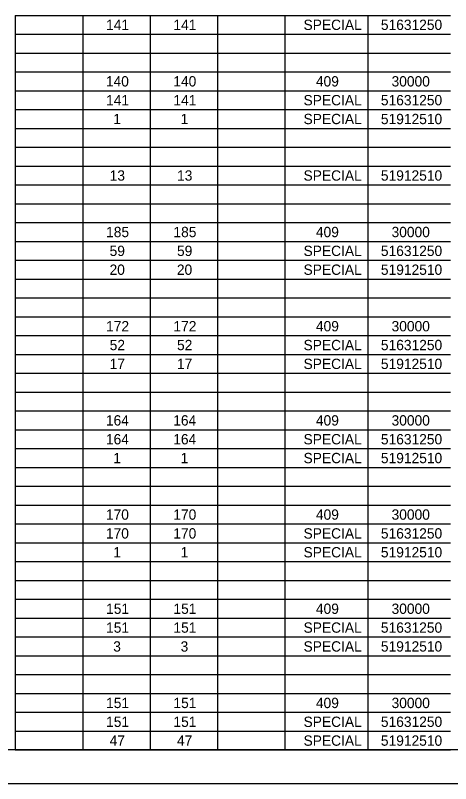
# Model space of a CAD drawing. Extents: x 0 to 34, y 0 to 22.
# Drawn here: x 11.53 to 18, y 0 to 11.42 of the extents above; entities that cross this region are included whole.
import ezdxf

# ---------------------------------------------------------------- set-up
doc = ezdxf.new("R2010")
doc.units = 0
for name, color, linetype in [('SH_Border', 7, 'Continuous'), ('SH_Cut_Line', 7, 'Continuous'), ('SH_Text', 7, 'Continuous')]:
    doc.layers.add(name, color=color, linetype=linetype)

msp = doc.modelspace()

# ---------------------------------------------------------------- linework, layer by layer
at = {"layer": 'SH_Border'}
msp.add_lwpolyline([(1.5, 21.5), (33.5, 21.5), (33.5, 0.5), (1.5, 0.5)], close=True, dxfattribs=at)
at = {"layer": 'SH_Cut_Line'}
msp.add_lwpolyline([(0, 0), (34, 0), (34, 22), (0, 22)], close=True, dxfattribs=at)
at = {"layer": 'SH_Text'}
for p, q in [((11.525, 11.42), (12.528, 11.42)), ((11.525, 11.42), (11.525, 10.3)), ((12.528, 11.42), (13.53, 11.42)), ((12.528, 11.42), (12.528, 10.3)), ((13.53, 11.42), (14.533, 11.42)), ((13.53, 11.42), (13.53, 10.3)), ((14.533, 11.42), (15.535, 11.42)), ((14.533, 11.42), (14.533, 10.3)), ((15.535, 11.42), (16.769, 11.42)), ((15.535, 11.42), (15.535, 10.3)), ((16.769, 11.42), (18.003, 11.42)), ((16.769, 11.42), (16.769, 10.3)), ((11.525, 11.14), (12.528, 11.14)), ((12.528, 11.14), (13.53, 11.14)), ((13.53, 11.14), (14.533, 11.14)), ((14.533, 11.14), (15.535, 11.14)), ((15.535, 11.14), (16.769, 11.14)), ((16.769, 11.14), (18.003, 11.14)), ((11.525, 10.86), (12.528, 10.86)), ((12.528, 10.86), (13.53, 10.86)), ((13.53, 10.86), (14.533, 10.86)), ((14.533, 10.86), (15.535, 10.86)), ((15.535, 10.86), (16.769, 10.86)), ((16.769, 10.86), (18.003, 10.86)), ((11.525, 10.58), (12.528, 10.58)), ((12.528, 10.58), (13.53, 10.58)), ((13.53, 10.58), (14.533, 10.58)), ((14.533, 10.58), (15.535, 10.58)), ((15.535, 10.58), (16.769, 10.58)), ((16.769, 10.58), (18.003, 10.58)), ((11.525, 10.3), (12.528, 10.3)), ((11.525, 10.3), (11.525, 10.02)), ((12.528, 10.3), (13.53, 10.3)), ((12.528, 10.3), (12.528, 10.02)), ((13.53, 10.3), (14.533, 10.3)), ((13.53, 10.3), (13.53, 10.02)), ((14.533, 10.3), (15.535, 10.3)), ((14.533, 10.3), (14.533, 10.02)), ((15.535, 10.3), (16.769, 10.3)), ((15.535, 10.3), (15.535, 10.02)), ((16.769, 10.3), (18.003, 10.3)), ((16.769, 10.3), (16.769, 10.02)), ((11.525, 10.02), (12.528, 10.02)), ((11.525, 10.02), (11.525, 9.74)), ((12.528, 10.02), (13.53, 10.02)), ((12.528, 10.02), (12.528, 9.74)), ((13.53, 10.02), (14.533, 10.02)), ((13.53, 10.02), (13.53, 9.74)), ((14.533, 10.02), (15.535, 10.02)), ((14.533, 10.02), (14.533, 9.74)), ((15.535, 10.02), (16.769, 10.02)), ((15.535, 10.02), (15.535, 9.74)), ((16.769, 10.02), (18.003, 10.02)), ((16.769, 10.02), (16.769, 9.74)), ((11.525, 9.74), (12.528, 9.74)), ((11.525, 9.74), (11.525, 8.9)), ((12.528, 9.74), (13.53, 9.74)), ((12.528, 9.74), (12.528, 8.9)), ((13.53, 9.74), (14.533, 9.74)), ((13.53, 9.74), (13.53, 8.9)), ((14.533, 9.74), (15.535, 9.74)), ((14.533, 9.74), (14.533, 8.9)), ((15.535, 9.74), (16.769, 9.74)), ((15.535, 9.74), (15.535, 8.9)), ((16.769, 9.74), (18.003, 9.74)), ((16.769, 9.74), (16.769, 8.9)), ((11.525, 9.46), (12.528, 9.46)), ((12.528, 9.46), (13.53, 9.46)), ((13.53, 9.46), (14.533, 9.46)), ((14.533, 9.46), (15.535, 9.46)), ((15.535, 9.46), (16.769, 9.46)), ((16.769, 9.46), (18.003, 9.46)), ((11.525, 9.18), (12.528, 9.18)), ((12.528, 9.18), (13.53, 9.18)), ((13.53, 9.18), (14.533, 9.18)), ((14.533, 9.18), (15.535, 9.18)), ((15.535, 9.18), (16.769, 9.18)), ((16.769, 9.18), (18.003, 9.18)), ((11.525, 8.9), (12.528, 8.9)), ((11.525, 8.9), (11.525, 8.34)), ((12.528, 8.9), (13.53, 8.9)), ((12.528, 8.9), (12.528, 8.34)), ((13.53, 8.9), (14.533, 8.9)), ((13.53, 8.9), (13.53, 8.34)), ((14.533, 8.9), (15.535, 8.9)), ((14.533, 8.9), (14.533, 8.34)), ((15.535, 8.9), (16.769, 8.9)), ((15.535, 8.9), (15.535, 8.34)), ((16.769, 8.9), (18.003, 8.9)), ((16.769, 8.9), (16.769, 8.34)), ((11.525, 8.62), (12.528, 8.62)), ((12.528, 8.62), (13.53, 8.62)), ((13.53, 8.62), (14.533, 8.62)), ((14.533, 8.62), (15.535, 8.62)), ((15.535, 8.62), (16.769, 8.62)), ((16.769, 8.62), (18.003, 8.62)), ((11.525, 8.34), (12.528, 8.34)), ((11.525, 8.34), (11.525, 7.5)), ((12.528, 8.34), (13.53, 8.34)), ((12.528, 8.34), (12.528, 7.5)), ((13.53, 8.34), (14.533, 8.34)), ((13.53, 8.34), (13.53, 7.5)), ((14.533, 8.34), (15.535, 8.34)), ((14.533, 8.34), (14.533, 7.5)), ((15.535, 8.34), (16.769, 8.34)), ((15.535, 8.34), (15.535, 7.5)), ((16.769, 8.34), (18.003, 8.34)), ((16.769, 8.34), (16.769, 7.5)), ((11.525, 8.06), (12.528, 8.06)), ((12.528, 8.06), (13.53, 8.06)), ((13.53, 8.06), (14.533, 8.06)), ((14.533, 8.06), (15.535, 8.06)), ((15.535, 8.06), (16.769, 8.06)), ((16.769, 8.06), (18.003, 8.06)), ((11.525, 7.78), (12.528, 7.78)), ((12.528, 7.78), (13.53, 7.78)), ((13.53, 7.78), (14.533, 7.78)), ((14.533, 7.78), (15.535, 7.78)), ((15.535, 7.78), (16.769, 7.78)), ((16.769, 7.78), (18.003, 7.78)), ((11.525, 7.5), (12.528, 7.5)), ((11.525, 7.5), (11.525, 6.94)), ((12.528, 7.5), (13.53, 7.5)), ((12.528, 7.5), (12.528, 6.94)), ((13.53, 7.5), (14.533, 7.5)), ((13.53, 7.5), (13.53, 6.94)), ((14.533, 7.5), (15.535, 7.5)), ((14.533, 7.5), (14.533, 6.94)), ((15.535, 7.5), (16.769, 7.5)), ((15.535, 7.5), (15.535, 6.94)), ((16.769, 7.5), (18.003, 7.5)), ((16.769, 7.5), (16.769, 6.94)), ((11.525, 7.22), (12.528, 7.22)), ((12.528, 7.22), (13.53, 7.22)), ((13.53, 7.22), (14.533, 7.22)), ((14.533, 7.22), (15.535, 7.22)), ((15.535, 7.22), (16.769, 7.22)), ((16.769, 7.22), (18.003, 7.22)), ((11.525, 6.94), (12.528, 6.94)), ((11.525, 6.94), (11.525, 6.1)), ((12.528, 6.94), (13.53, 6.94)), ((12.528, 6.94), (12.528, 6.1)), ((13.53, 6.94), (14.533, 6.94)), ((13.53, 6.94), (13.53, 6.1)), ((14.533, 6.94), (15.535, 6.94)), ((14.533, 6.94), (14.533, 6.1)), ((15.535, 6.94), (16.769, 6.94)), ((15.535, 6.94), (15.535, 6.1)), ((16.769, 6.94), (18.003, 6.94)), ((16.769, 6.94), (16.769, 6.1)), ((11.525, 6.66), (12.528, 6.66)), ((12.528, 6.66), (13.53, 6.66)), ((13.53, 6.66), (14.533, 6.66)), ((14.533, 6.66), (15.535, 6.66)), ((15.535, 6.66), (16.769, 6.66)), ((16.769, 6.66), (18.003, 6.66)), ((11.525, 6.38), (12.528, 6.38)), ((12.528, 6.38), (13.53, 6.38)), ((13.53, 6.38), (14.533, 6.38)), ((14.533, 6.38), (15.535, 6.38)), ((15.535, 6.38), (16.769, 6.38)), ((16.769, 6.38), (18.003, 6.38)), ((11.525, 6.1), (12.528, 6.1)), ((11.525, 6.1), (11.525, 4.98)), ((12.528, 6.1), (13.53, 6.1)), ((12.528, 6.1), (12.528, 4.98)), ((13.53, 6.1), (14.533, 6.1)), ((13.53, 6.1), (13.53, 4.98)), ((14.533, 6.1), (15.535, 6.1)), ((14.533, 6.1), (14.533, 4.98)), ((15.535, 6.1), (16.769, 6.1)), ((15.535, 6.1), (15.535, 4.98)), ((16.769, 6.1), (18.003, 6.1)), ((16.769, 6.1), (16.769, 4.98)), ((11.525, 5.82), (12.528, 5.82)), ((12.528, 5.82), (13.53, 5.82)), ((13.53, 5.82), (14.533, 5.82)), ((14.533, 5.82), (15.535, 5.82)), ((15.535, 5.82), (16.769, 5.82)), ((16.769, 5.82), (18.003, 5.82)), ((11.525, 5.54), (12.528, 5.54)), ((12.528, 5.54), (13.53, 5.54)), ((13.53, 5.54), (14.533, 5.54)), ((14.533, 5.54), (15.535, 5.54)), ((15.535, 5.54), (16.769, 5.54)), ((16.769, 5.54), (18.003, 5.54)), ((11.525, 5.26), (12.528, 5.26)), ((12.528, 5.26), (13.53, 5.26)), ((13.53, 5.26), (14.533, 5.26)), ((14.533, 5.26), (15.535, 5.26)), ((15.535, 5.26), (16.769, 5.26)), ((16.769, 5.26), (18.003, 5.26)), ((11.525, 4.98), (12.528, 4.98)), ((11.525, 4.98), (11.525, 4.7)), ((12.528, 4.98), (13.53, 4.98)), ((12.528, 4.98), (12.528, 4.7)), ((13.53, 4.98), (14.533, 4.98)), ((13.53, 4.98), (13.53, 4.7)), ((14.533, 4.98), (15.535, 4.98)), ((14.533, 4.98), (14.533, 4.7)), ((15.535, 4.98), (16.769, 4.98)), ((15.535, 4.98), (15.535, 4.7)), ((16.769, 4.98), (18.003, 4.98)), ((16.769, 4.98), (16.769, 4.7)), ((11.525, 4.7), (12.528, 4.7)), ((11.525, 4.7), (11.525, 3.58)), ((12.528, 4.7), (13.53, 4.7)), ((12.528, 4.7), (12.528, 3.58)), ((13.53, 4.7), (14.533, 4.7)), ((13.53, 4.7), (13.53, 3.58)), ((14.533, 4.7), (15.535, 4.7)), ((14.533, 4.7), (14.533, 3.58)), ((15.535, 4.7), (16.769, 4.7)), ((15.535, 4.7), (15.535, 3.58)), ((16.769, 4.7), (18.003, 4.7)), ((16.769, 4.7), (16.769, 3.58)), ((11.525, 4.42), (12.528, 4.42)), ((12.528, 4.42), (13.53, 4.42)), ((13.53, 4.42), (14.533, 4.42)), ((14.533, 4.42), (15.535, 4.42)), ((15.535, 4.42), (16.769, 4.42)), ((16.769, 4.42), (18.003, 4.42)), ((11.525, 4.14), (12.528, 4.14)), ((12.528, 4.14), (13.53, 4.14)), ((13.53, 4.14), (14.533, 4.14)), ((14.533, 4.14), (15.535, 4.14)), ((15.535, 4.14), (16.769, 4.14)), ((16.769, 4.14), (18.003, 4.14)), ((11.525, 3.86), (12.528, 3.86)), ((12.528, 3.86), (13.53, 3.86)), ((13.53, 3.86), (14.533, 3.86)), ((14.533, 3.86), (15.535, 3.86)), ((15.535, 3.86), (16.769, 3.86)), ((16.769, 3.86), (18.003, 3.86)), ((11.525, 3.58), (12.528, 3.58)), ((11.525, 3.58), (11.525, 3.3)), ((12.528, 3.58), (13.53, 3.58)), ((12.528, 3.58), (12.528, 3.3)), ((13.53, 3.58), (14.533, 3.58)), ((13.53, 3.58), (13.53, 3.3)), ((14.533, 3.58), (15.535, 3.58)), ((14.533, 3.58), (14.533, 3.3)), ((15.535, 3.58), (16.769, 3.58)), ((15.535, 3.58), (15.535, 3.3)), ((16.769, 3.58), (18.003, 3.58)), ((16.769, 3.58), (16.769, 3.3)), ((11.525, 3.3), (12.528, 3.3)), ((11.525, 3.3), (11.525, 2.18)), ((12.528, 3.3), (13.53, 3.3)), ((12.528, 3.3), (12.528, 2.18)), ((13.53, 3.3), (14.533, 3.3)), ((13.53, 3.3), (13.53, 2.18)), ((14.533, 3.3), (15.535, 3.3)), ((14.533, 3.3), (14.533, 2.18)), ((15.535, 3.3), (16.769, 3.3)), ((15.535, 3.3), (15.535, 2.18)), ((16.769, 3.3), (18.003, 3.3)), ((16.769, 3.3), (16.769, 2.18)), ((11.525, 3.02), (12.528, 3.02)), ((12.528, 3.02), (13.53, 3.02)), ((13.53, 3.02), (14.533, 3.02)), ((14.533, 3.02), (15.535, 3.02)), ((15.535, 3.02), (16.769, 3.02)), ((16.769, 3.02), (18.003, 3.02)), ((11.525, 2.74), (12.528, 2.74)), ((12.528, 2.74), (13.53, 2.74)), ((13.53, 2.74), (14.533, 2.74)), ((14.533, 2.74), (15.535, 2.74)), ((15.535, 2.74), (16.769, 2.74)), ((16.769, 2.74), (18.003, 2.74)), ((11.525, 2.46), (12.528, 2.46)), ((12.528, 2.46), (13.53, 2.46)), ((13.53, 2.46), (14.533, 2.46)), ((14.533, 2.46), (15.535, 2.46)), ((15.535, 2.46), (16.769, 2.46)), ((16.769, 2.46), (18.003, 2.46)), ((11.525, 2.18), (12.528, 2.18)), ((11.525, 2.18), (11.525, 1.9)), ((12.528, 2.18), (13.53, 2.18)), ((12.528, 2.18), (12.528, 1.9)), ((13.53, 2.18), (14.533, 2.18)), ((13.53, 2.18), (13.53, 1.9)), ((14.533, 2.18), (15.535, 2.18)), ((14.533, 2.18), (14.533, 1.9)), ((15.535, 2.18), (16.769, 2.18)), ((15.535, 2.18), (15.535, 1.9)), ((16.769, 2.18), (18.003, 2.18)), ((16.769, 2.18), (16.769, 1.9)), ((11.525, 1.9), (12.528, 1.9)), ((11.525, 1.9), (11.525, 0.78)), ((12.528, 1.9), (13.53, 1.9)), ((12.528, 1.9), (12.528, 0.78)), ((13.53, 1.9), (14.533, 1.9)), ((13.53, 1.9), (13.53, 0.78)), ((14.533, 1.9), (15.535, 1.9)), ((14.533, 1.9), (14.533, 0.78)), ((15.535, 1.9), (16.769, 1.9)), ((15.535, 1.9), (15.535, 0.78)), ((16.769, 1.9), (18.003, 1.9)), ((16.769, 1.9), (16.769, 0.78)), ((11.525, 1.62), (12.528, 1.62)), ((12.528, 1.62), (13.53, 1.62)), ((13.53, 1.62), (14.533, 1.62)), ((14.533, 1.62), (15.535, 1.62)), ((15.535, 1.62), (16.769, 1.62)), ((16.769, 1.62), (18.003, 1.62)), ((11.525, 1.34), (12.528, 1.34)), ((12.528, 1.34), (13.53, 1.34)), ((13.53, 1.34), (14.533, 1.34)), ((14.533, 1.34), (15.535, 1.34)), ((15.535, 1.34), (16.769, 1.34)), ((16.769, 1.34), (18.003, 1.34)), ((11.525, 1.06), (12.528, 1.06)), ((12.528, 1.06), (13.53, 1.06)), ((13.53, 1.06), (14.533, 1.06)), ((14.533, 1.06), (15.535, 1.06)), ((15.535, 1.06), (16.769, 1.06)), ((16.769, 1.06), (18.003, 1.06)), ((11.525, 0.78), (12.528, 0.78)), ((11.525, 0.78), (11.525, 0.5)), ((12.528, 0.78), (13.53, 0.78)), ((12.528, 0.78), (12.528, 0.5)), ((13.53, 0.78), (14.533, 0.78)), ((13.53, 0.78), (13.53, 0.5)), ((14.533, 0.78), (15.535, 0.78)), ((14.533, 0.78), (14.533, 0.5)), ((15.535, 0.78), (16.769, 0.78)), ((15.535, 0.78), (15.535, 0.5)), ((16.769, 0.78), (18.003, 0.78)), ((16.769, 0.78), (16.769, 0.5)), ((11.525, 0.5), (12.528, 0.5)), ((12.528, 0.5), (13.53, 0.5)), ((13.53, 0.5), (14.533, 0.5)), ((14.533, 0.5), (15.535, 0.5)), ((15.535, 0.5), (16.769, 0.5)), ((16.769, 0.5), (18.003, 0.5))]:
    msp.add_line(p, q, dxfattribs=at)

# ---------------------------------------------------------------- texts
for s, height, p in [('141', 0.1533, (12.876, 11.203)), ('141', 0.1533, (13.878, 11.203)), ('SPECIAL', 0.1533, (15.814, 11.203)), ('51631250', 0.1533, (16.965, 11.203)), ('140', 0.1533, (12.873, 10.363)), ('140', 0.1533, (13.876, 10.363)), ('409', 0.1533, (15.998, 10.363)), ('30000', 0.1533, (17.124, 10.363)), ('141', 0.1533, (12.876, 10.083)), ('141', 0.1533, (13.878, 10.083)), ('SPECIAL', 0.1533, (15.814, 10.083)), ('51631250', 0.1533, (16.965, 10.083)), ('1', 0.153, (12.982, 9.803)), ('1', 0.153, (13.984, 9.803)), ('SPECIAL', 0.1533, (15.814, 9.803)), ('51912510', 0.1533, (16.965, 9.803)), ('13', 0.1533, (12.929, 8.963)), ('13', 0.1533, (13.932, 8.963)), ('SPECIAL', 0.1533, (15.814, 8.963)), ('51912510', 0.1533, (16.965, 8.963)), ('185', 0.1533, (12.876, 8.123)), ('185', 0.1533, (13.878, 8.123)), ('409', 0.1533, (15.998, 8.123)), ('30000', 0.1533, (17.124, 8.123)), ('59', 0.1533, (12.928, 7.843)), ('59', 0.1533, (13.931, 7.843)), ('SPECIAL', 0.1533, (15.814, 7.843)), ('51631250', 0.1533, (16.965, 7.843)), ('20', 0.1533, (12.927, 7.563)), ('20', 0.1533, (13.929, 7.563)), ('SPECIAL', 0.1533, (15.814, 7.563)), ('51912510', 0.1533, (16.965, 7.563)), ('172', 0.1533, (12.876, 6.723)), ('172', 0.1533, (13.878, 6.723)), ('409', 0.1533, (15.998, 6.723)), ('30000', 0.1533, (17.124, 6.723)), ('52', 0.1533, (12.929, 6.443)), ('52', 0.1533, (13.931, 6.443)), ('SPECIAL', 0.1533, (15.814, 6.443)), ('51631250', 0.1533, (16.965, 6.443)), ('17', 0.1533, (12.928, 6.163)), ('17', 0.1533, (13.93, 6.163)), ('SPECIAL', 0.1533, (15.814, 6.163)), ('51912510', 0.1533, (16.965, 6.163)), ('164', 0.1533, (12.873, 5.323)), ('164', 0.1533, (13.875, 5.323)), ('409', 0.1533, (15.998, 5.323)), ('30000', 0.1533, (17.124, 5.323)), ('164', 0.1533, (12.873, 5.043)), ('164', 0.1533, (13.875, 5.043)), ('SPECIAL', 0.1533, (15.814, 5.043)), ('51631250', 0.1533, (16.965, 5.043)), ('1', 0.153, (12.982, 4.763)), ('1', 0.153, (13.984, 4.763)), ('SPECIAL', 0.1533, (15.814, 4.763)), ('51912510', 0.1533, (16.965, 4.763)), ('170', 0.1533, (12.873, 3.923)), ('170', 0.1533, (13.876, 3.923)), ('409', 0.1533, (15.998, 3.923)), ('30000', 0.1533, (17.124, 3.923)), ('170', 0.1533, (12.873, 3.643)), ('170', 0.1533, (13.876, 3.643)), ('SPECIAL', 0.1533, (15.814, 3.643)), ('51631250', 0.1533, (16.965, 3.643)), ('1', 0.153, (12.982, 3.363)), ('1', 0.153, (13.984, 3.363)), ('SPECIAL', 0.1533, (15.814, 3.363)), ('51912510', 0.1533, (16.965, 3.363)), ('151', 0.1533, (12.876, 2.523)), ('151', 0.1533, (13.878, 2.523)), ('409', 0.1533, (15.998, 2.523)), ('30000', 0.1533, (17.124, 2.523)), ('SPECIAL', 0.1533, (15.814, 2.243)), ('51631250', 0.1533, (16.965, 2.243)), ('151', 0.1533, (12.876, 2.243)), ('151', 0.1533, (13.878, 2.243)), ('3', 0.153, (12.982, 1.963)), ('3', 0.153, (13.985, 1.963)), ('SPECIAL', 0.1533, (15.814, 1.963)), ('51912510', 0.1533, (16.965, 1.963)), ('151', 0.1533, (12.876, 1.123)), ('151', 0.1533, (13.878, 1.123)), ('409', 0.1533, (15.998, 1.123)), ('30000', 0.1533, (17.124, 1.123)), ('151', 0.1533, (12.876, 0.843)), ('151', 0.1533, (13.878, 0.843)), ('SPECIAL', 0.1533, (15.814, 0.843)), ('51631250', 0.1533, (16.965, 0.843)), ('47', 0.1533, (12.928, 0.563)), ('47', 0.1533, (13.93, 0.563)), ('SPECIAL', 0.1533, (15.814, 0.563)), ('51912510', 0.1533, (16.965, 0.563))]:
    msp.add_text(s, height=height, dxfattribs=at).set_placement(p)

doc.saveas('drawing.dxf')
